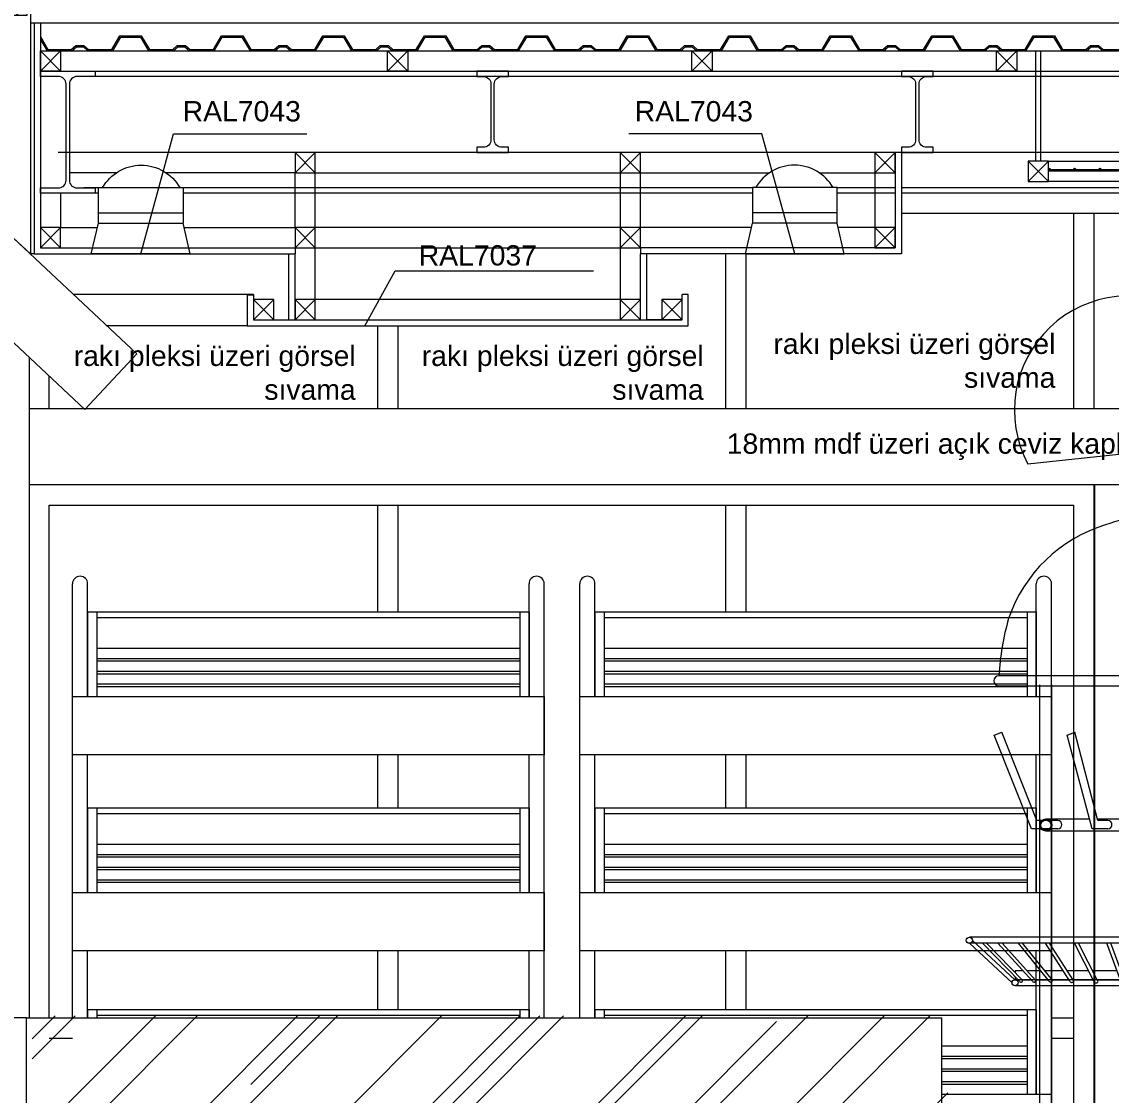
# Model space of a CAD drawing. Header units: millimetres. Extents: x 54215 to 67697, y 23496 to 56611.
# Drawn here: x 57090.7 to 57305.5, y 37578.7 to 37790.2 of the extents above; entities that cross this region are included whole.
import ezdxf

# ---------------------------------------------------------------- set-up
doc = ezdxf.new("R2010")
doc.units = ezdxf.units.MM
doc.linetypes.add('DASHED', pattern=[19.05, 12.7, -6.35])
doc.layers.add('0 rölöve', color=7, linetype='Continuous', true_color=0xf1380e)
for name, color, linetype, lineweight in [('b_görünüş', 44, 'Continuous', 25), ('no3_ahsap gorunus arka ince', 53, 'Continuous', 15), ('no3_ahsap gorunus arka kalın', 43, 'Continuous', 15), ('no3_ahsap gorunus on ince', 32, 'Continuous', 13), ('no3_cam gorunus arka', 140, 'Continuous', 13), ('no3_duvar kaplama', 8, 'Continuous', 0), ('no3_döşeme kaplama', 8, 'Continuous', 0), ('no3_döşeme kaplama trimli', 8, 'Continuous', 0), ('no3_kutu profil gorunus', 8, 'Continuous', 0), ('no3_kutuprofil kesit', 74, 'Continuous', 18), ('no3_paslanmaz gorunus on', 163, 'Continuous', 15), ('no3_tavan aydınlatma', 50, 'Continuous', 13), ('no3_tefriş arka ince', 65, 'Continuous', 13), ('no3_yazı duvar', 152, 'Continuous', 0), ('t_ahsap', 25, 'Continuous', 20), ('t_tarama', 251, 'Continuous', 20)]:
    doc.layers.add(name, color=color, linetype=linetype, lineweight=lineweight)
for name, color, linetype, lineweight, true_color in [('no3_ahsap kesit on', 7, 'Continuous', 20, 0xfca103), ('no3_alçıpan kesit', 7, 'Continuous', 20, 0xf5003d), ('no3_tefriş ön ince', 7, 'Continuous', 18, 0x8c1aff)]:
    doc.layers.add(name, color=color, linetype=linetype, lineweight=lineweight, true_color=true_color)
doc.styles.get("Standard").update_dxf_attribs({"font": 'arial.ttf'})

# ---------------------------------------------------------------- blocks, each defined once
blk = doc.blocks.new('çesan tavanbıdı')
at = {"layer": 'no3_kutu profil gorunus'}
for p, q in [((1977.78, 4837.69), (1977.78, 4859.38)), ((1978.78, 4837.69), (1978.78, 4859.38)), ((2072.08, 4837.69), (2072.08, 4859.38)), ((2073.08, 4837.69), (2073.08, 4859.38)), ((1980.28, 4837.69), (2070.58, 4837.69)), ((2070.58, 4835.99), (1980.28, 4835.99)), ((2070.58, 4835.69), (1980.28, 4835.69)), ((2070.58, 4833.69), (1980.28, 4833.69))]:
    blk.add_line(p, q, dxfattribs=at)
for centre in [(1980.43, 4836.14), (1985.43, 4836.14), (1990.43, 4836.14), (1995.43, 4836.14), (2000.43, 4836.14), (2005.43, 4836.14), (2010.43, 4836.14), (2015.43, 4836.14), (2020.43, 4836.14), (2025.43, 4836.14), (2030.43, 4836.14), (2035.43, 4836.14), (2040.43, 4836.14), (2045.43, 4836.14), (2050.43, 4836.14), (2055.43, 4836.14), (2060.43, 4836.14), (2065.43, 4836.14), (2070.43, 4836.14)]:
    blk.add_circle(centre, 0.15, dxfattribs=at)
at = {"layer": 'no3_kutuprofil kesit'}
for p, q in [((1976.28, 4833.69), (1980.28, 4837.69)), ((1980.28, 4833.69), (1976.28, 4837.69)), ((2070.58, 4833.69), (2074.58, 4837.69)), ((2074.58, 4833.69), (2070.58, 4837.69))]:
    blk.add_line(p, q, dxfattribs=at)
for points in [[(1976.28, 4833.69), (1980.28, 4833.69), (1980.28, 4837.69), (1976.28, 4837.69)], [(2070.58, 4833.69), (2074.58, 4833.69), (2074.58, 4837.69), (2070.58, 4837.69)]]:
    blk.add_lwpolyline(points, close=True, dxfattribs=at)
blk = doc.blocks.new('tttt')
at = {"layer": 'no3_tavan aydınlatma'}
for p, q in [((1863.51, 4802.4), (1846.81, 4802.4)), ((1846.81, 4802.4), (1846.81, 4797.4)), ((1863.51, 4797.4), (1863.51, 4802.4)), ((1845.41, 4789.31), (1846.81, 4795.4)), ((1863.51, 4797.4), (1846.81, 4797.4)), ((1846.81, 4797.4), (1846.81, 4795.4)), ((1863.51, 4795.4), (1846.81, 4795.4)), ((1863.51, 4795.4), (1863.51, 4797.4)), ((1864.91, 4789.31), (1863.51, 4795.4)), ((1845.41, 4789.31), (1864.91, 4789.31))]:
    blk.add_line(p, q, dxfattribs=at)
blk.add_arc((1855.08, 4798.02), 8.79, 29.8912, 150.1088, dxfattribs=at)
blk = doc.blocks.new('50ad')
at = {"layer": 't_ahsap'}
blk.add_lwpolyline([(826.37, -8720.73), (784.92, -8725.1)], dxfattribs=at)
blk.add_arc((804.76, -8714.48), 22.5, 343.8826, 208.1494, dxfattribs=at)
at = {"layer": 't_tarama'}
blk.add_lwpolyline([(803.73, -8666.96), (803.73, -8692)], dxfattribs=at)
blk = doc.blocks.new('sedirriririrust')
at = {"layer": 'no3_döşeme kaplama'}
h = blk.add_hatch(dxfattribs=at)
h.set_pattern_fill('GOST_GROUND', color=256, scale=0.1, angle=-45)
h.set_pattern_definition([(360, (52981.254, 27165.487), (1, -1), [2]), (360, (52981.4662, 27165.2749), (1, -1), [2]), (360, (52981.6783, 27165.0627), (1, -1), [2])])
edge = h.paths.add_edge_path()
edge.add_arc((56118.56, 28443.87), 2, 270, 360)
edge.add_line((56120.56, 28443.87), (56120.56, 28451.33))
edge.add_arc((56115.57, 28451.06), 5, 3.0283, 72.8571)
edge.add_arc((56083.49, 28186.31), 271.61, 82.9031, 94.7162)
edge.add_line((56061.16, 28457), (56061.64, 28450.37))
edge.add_line((56061.64, 28450.37), (56069.16, 28450.37))
edge.add_line((56069.16, 28450.37), (56115.56, 28450.37))
edge.add_line((56115.56, 28450.37), (56115.56, 28441.87))
edge.add_line((56115.56, 28441.87), (56118.56, 28441.87))
at = {"layer": 'no3_döşeme kaplama trimli'}
h = blk.add_hatch(dxfattribs=at)
h.set_pattern_fill('GOST_GROUND', color=256, scale=0.2)
h.set_pattern_definition([(45, (57360.81, 25369.8222), (2.8284271, -2e-16), [4]), (45, (57361.41, 25369.8222), (2.8284271, -2e-16), [4]), (45, (57362.01, 25369.8222), (2.8284271, -2e-16), [4])])
edge = h.paths.add_edge_path()
edge.add_arc((56059.43, 28497.68), 5, 20.1712, 90)
edge.add_line((56059.43, 28502.68), (56046.59, 28502.68))
edge.add_line((56046.59, 28502.68), (56046.59, 28497.98))
edge.add_line((56046.59, 28497.98), (56056.9, 28497.98))
edge.add_line((56056.9, 28497.98), (56061.11, 28457.68))
edge.add_line((56061.11, 28457.68), (56068.43, 28457.68))
edge.add_arc((55933.22, 28464.81), 135.4, 356.9822, 374.8039)
at = {"layer": 'b_görünüş'}
blk.add_line((56059.43, 28502.68), (56046.59, 28502.68), dxfattribs=at)
for centre, radius, start, end in [((56059.43, 28497.68), 5, 20.1712, 90), ((55938.62, 28465.8), 129.93, 357.5869, 14.9911), ((56065, 28460.7), 3.45, 283.571, 353.8442)]:
    blk.add_arc(centre, radius, start, end, dxfattribs=at)
at = {"layer": 'no3_ahsap gorunus on ince'}
for p, q in [((56120.56, 28443.87), (56120.56, 28451.33)), ((56046.59, 28441.87), (56118.56, 28441.87))]:
    blk.add_line(p, q, dxfattribs=at)
for centre, radius, start, end in [((56082.83, 28154.6), 303.18, 83.5198, 94.0994), ((56115.57, 28451.06), 5, 3.0283, 72.8571), ((56118.56, 28443.87), 2, 270, 0)]:
    blk.add_arc(centre, radius, start, end, dxfattribs=at)
at = {"layer": 'no3_ahsap kesit on'}
for p, q in [((56046.59, 28497.98), (56046.59, 28502.68)), ((56056.9, 28497.98), (56046.59, 28497.98)), ((56046.59, 28497.98), (56046.59, 28441.87)), ((56061.64, 28450.37), (56056.9, 28497.98)), ((56057.03, 28496.18), (56046.59, 28496.18)), ((56048.39, 28496.18), (56048.39, 28441.87)), ((56059.83, 28450.37), (56055.23, 28496.18)), ((56056.27, 28485.78), (56048.39, 28485.78)), ((56056.45, 28483.98), (56048.39, 28483.98)), ((56115.56, 28450.37), (56048.39, 28450.37)), ((56061.16, 28450.56), (56060.96, 28450.56)), ((56115.56, 28441.87), (56115.56, 28450.37)), ((56115.56, 28448.57), (56048.39, 28448.57)), ((56113.76, 28441.87), (56113.76, 28448.57)), ((56113.76, 28443.67), (56048.39, 28443.67))]:
    blk.add_line(p, q, dxfattribs=at)
at = {"layer": 'no3_duvar kaplama', "linetype": 'DASHED'}
blk.add_line((56120.56, 28443.87), (56120.56, 28451.33), dxfattribs=at)
for centre, radius, start, end in [((56082.83, 28154.6), 303.18, 83.5198, 94.0994), ((56115.57, 28451.06), 5, 3.0283, 72.8571), ((56118.56, 28443.87), 2, 270, 0)]:
    blk.add_arc(centre, radius, start, end, dxfattribs=at)
at = {"layer": 'no3_kutuprofil kesit'}
blk.add_line((56068.56, 28450.56), (56068.76, 28450.56), dxfattribs=at)
blk = doc.blocks.new('konstrüksiyonlu sedir')
at = {"layer": 'no3_ahsap gorunus on ince'}
for p, q in [((56109.95, 28436.85), (56109.6, 28436.5)), ((56109.6, 28436.5), (56109.6, 28435.5)), ((56109.6, 28435.5), (56109.95, 28435.15)), ((56109.6, 28419.12), (56109.95, 28419.47)), ((56109.6, 28418.12), (56109.6, 28419.12)), ((56109.95, 28417.77), (56109.6, 28418.12))]:
    blk.add_line(p, q, dxfattribs=at)
for points in [[(56109.95, 28417.77), (56109.95, 28412.77), (56108.15, 28412.77), (56108.15, 28441.85), (56109.95, 28441.85), (56109.95, 28436.85)], [(56109.95, 28435.15), (56109.95, 28419.47)]]:
    blk.add_lwpolyline(points, dxfattribs=at)
at = {"layer": 'no3_duvar kaplama'}
for p, q in [((56109.95, 28436.85), (56109.95, 28435.15)), ((56109.95, 28419.47), (56109.95, 28417.77))]:
    blk.add_line(p, q, dxfattribs=at)
at = {"layer": 'no3_kutu profil gorunus'}
for p, q in [((56009.61, 28537.46), (56036.15, 28537.46)), ((56009.61, 28537.16), (56035.85, 28537.16)), ((56011.11, 28535.66), (56034.35, 28535.66)), ((56034.85, 28516.2), (56014.89, 28536.16)), ((56034.85, 28520.44), (56019.14, 28536.16)), ((56034.35, 28535.66), (56034.35, 28504.18)), ((56035.85, 28504.18), (56035.85, 28537.16)), ((56036.15, 28502.68), (56036.15, 28537.46)), ((56036.15, 28497.68), (56036.15, 28441.85)), ((56034.35, 28496.18), (56034.35, 28443.35)), ((56035.85, 28496.18), (56035.85, 28443.35)), ((56039.85, 28439.85), (56103.15, 28439.85)), ((56071.5, 28439.85), (56071.5, 28437.85)), ((56039.85, 28437.85), (56103.15, 28437.85)), ((56105.65, 28370.47), (56110.65, 28365.78))]:
    blk.add_line(p, q, dxfattribs=at)
blk.add_lwpolyline([(56004.61, 28541.16), (56035.85, 28541.16, -0.414214), (56039.85, 28537.16), (56039.85, 28441.85), (56110.65, 28441.85), (56110.65, 28441.85), (56110.65, 28365.78)], format="xyb", dxfattribs=at)
at = {"layer": 'no3_kutu profil gorunus', "linetype": 'DASHED'}
blk.add_lwpolyline([(56004.61, 28536.16), (56034.85, 28536.16), (56034.85, 28436.85), (56039.85, 28436.85)], dxfattribs=at)
at = {"layer": 'no3_kutu profil gorunus'}
blk.add_lwpolyline([(56039.85, 28436.85), (56103.15, 28436.85), (56105.65, 28436.85), (56105.65, 28370.47)], dxfattribs=at)
at = {"layer": 'no3_kutuprofil kesit'}
for p, q in [((56004.61, 28536.16), (56004.61, 28541.16)), ((56009.61, 28536.16), (56004.61, 28541.16)), ((56004.61, 28536.16), (56009.61, 28541.16)), ((56009.61, 28535.66), (56011.11, 28537.16)), ((56011.11, 28535.66), (56009.61, 28537.16)), ((56034.35, 28502.68), (56035.85, 28504.18)), ((56035.85, 28502.68), (56034.35, 28504.18)), ((56039.85, 28497.68), (56034.85, 28502.68)), ((56034.85, 28497.68), (56039.85, 28502.68)), ((56034.35, 28497.68), (56035.85, 28496.18)), ((56035.85, 28497.68), (56034.35, 28496.18)), ((56034.35, 28443.35), (56035.85, 28441.85)), ((56035.85, 28443.35), (56034.35, 28441.85)), ((56034.85, 28436.85), (56034.85, 28441.85)), ((56039.85, 28436.85), (56034.85, 28441.85)), ((56034.85, 28436.85), (56039.85, 28441.85)), ((56108.15, 28436.85), (56103.15, 28441.85)), ((56103.15, 28436.85), (56108.15, 28441.85)), ((56108.15, 28412.78), (56105.65, 28417.78)), ((56105.65, 28412.78), (56108.15, 28417.78))]:
    blk.add_line(p, q, dxfattribs=at)
for points in [[(56004.61, 28541.16), (56009.61, 28541.16), (56009.61, 28536.16), (56004.61, 28536.16)], [(56009.61, 28535.66), (56011.11, 28535.66), (56011.11, 28537.16), (56009.61, 28537.16)], [(56034.35, 28502.68), (56035.85, 28502.68), (56035.85, 28504.18), (56034.35, 28504.18)], [(56034.85, 28502.68), (56039.85, 28502.68), (56039.85, 28497.68), (56034.85, 28497.68)], [(56034.35, 28497.68), (56035.85, 28497.68), (56035.85, 28496.18), (56034.35, 28496.18)], [(56034.35, 28443.35), (56035.85, 28443.35), (56035.85, 28441.85), (56034.35, 28441.85)], [(56034.85, 28441.85), (56039.85, 28441.85), (56039.85, 28436.85), (56034.85, 28436.85)], [(56103.15, 28441.85), (56108.15, 28441.85), (56108.15, 28436.85), (56103.15, 28436.85)], [(56105.65, 28417.78), (56108.15, 28417.78), (56108.15, 28412.78), (56105.65, 28412.78)]]:
    blk.add_lwpolyline(points, close=True, dxfattribs=at)
for centre in [(56009.76, 28537.61), (56014.76, 28537.61), (56019.76, 28537.61), (56024.76, 28537.61), (56029.76, 28537.61), (56034.76, 28537.61), (56036.3, 28533.85), (56036.3, 28528.85), (56036.3, 28523.85), (56036.3, 28518.85), (56036.3, 28513.85), (56036.3, 28508.85), (56036.3, 28503.85), (56036.3, 28492.68), (56036.3, 28487.68), (56036.3, 28482.68), (56036.3, 28477.68), (56036.3, 28472.68), (56036.3, 28467.68), (56036.3, 28462.68), (56036.3, 28457.68), (56036.3, 28452.68), (56036.3, 28447.68), (56036.3, 28442.68)]:
    blk.add_circle(centre, 0.15, dxfattribs=at)
at = {"layer": 'no3_paslanmaz gorunus on'}
for radius in [14, 13]:
    blk.add_circle((56082.21, 28418.63), radius, dxfattribs=at)
at = {"layer": 'no3_tefriş ön ince'}
for p, q in [((56012.3, 28541.16), (56008.95, 28556.02)), ((56008.95, 28556.02), (56031.51, 28556.02)), ((56028.16, 28541.16), (56031.51, 28556.02))]:
    blk.add_line(p, q, dxfattribs=at)
blk.add_blockref('sedirriririrust', (-6.74, -0.01))
blk = doc.blocks.new('awetuyk')
at = {"layer": 'no3_duvar kaplama'}
h = blk.add_hatch(dxfattribs=at)
h.set_pattern_fill('AR-RROOF', color=256, angle=45)
h.set_pattern_definition([(45, (3811.053, 8894.247), (21.552615, 57.47364), [381, -50.8, 127, -25.4]), (45, (3825.96, 8927.115), (-41.84799, 5.92697), [76.2, -8.382, 152.4, -19.05]), (45, (3804.767, 8918.494), (81.36112, 105.428207), [203.2, -35.56, 101.6, -25.4])])
h.paths.add_polyline_path([(13814.47, 17651.13), (13814.47, 17686.33), (13634, 17686.33), (13634, 17621.33), (13790.87, 17621.33), (13790.87, 17636.46), (13788.47, 17636.46), (13788.47, 17641.46), (13789.27, 17641.46), (13813.67, 17641.46), (13814.47, 17641.46)])
at = {"layer": 'no3_ahsap gorunus on ince', "lineweight": 5}
blk.add_lwpolyline([(13632.84, 17647.59), (13632.84, 17685.95), (13595.1, 17685.95)], dxfattribs=at)
at = {"layer": 'no3_cam gorunus arka'}
for p in [(13632.84, 17685.95), (13813.32, 17641.08)]:
    blk.add_line(p, (13813.32, 17685.95), dxfattribs=at)
at = {"layer": 'no3_duvar kaplama', "lineweight": 0}
for p, q in [((13896.26, 17753.34), (13824.56, 17753.34)), ((13824.56, 17751.34), (13896.26, 17751.34)), ((13832.61, 17663.77), (13832.61, 17751.53)), ((13835.01, 17663.77), (13835.01, 17751.53)), ((13823.64, 17741.65), (13825.12, 17742.24)), ((13830.96, 17723.2), (13823.64, 17741.65)), ((13832.05, 17724.8), (13825.12, 17742.24)), ((13838.03, 17741.65), (13839.52, 17742.24)), ((13842.95, 17723.2), (13838.03, 17741.65)), ((13844.03, 17724.8), (13839.52, 17742.24)), ((13836.17, 17723.2), (13830.96, 17723.2)), ((13836.17, 17724.8), (13832.05, 17724.8)), ((13833.81, 17725.13), (13842.43, 17725.13)), ((13846.04, 17723.2), (13842.95, 17723.2)), ((13843.95, 17725.13), (13859.36, 17725.13)), ((13846.04, 17724.8), (13844.03, 17724.8)), ((13859.36, 17722.73), (13833.81, 17722.73)), ((13902.1, 17701.82), (13818.72, 17701.82)), ((13902.1, 17700.62), (13818.72, 17700.62)), ((13827.14, 17692.84), (13818.75, 17700.62)), ((13827.68, 17693.42), (13819.3, 17701.21)), ((13828.61, 17693.15), (13821.31, 17700.62)), ((13829.19, 17693.38), (13822.11, 17700.62)), ((13831.16, 17693.15), (13824.36, 17700.62)), ((13831.75, 17693.38), (13825.16, 17700.62)), ((13834.46, 17693.15), (13828.38, 17700.62)), ((13835.11, 17693.35), (13829.18, 17700.62)), ((13838.55, 17693.15), (13833.7, 17700.62)), ((13839.25, 17693.32), (13834.5, 17700.62)), ((13843.28, 17693.15), (13839.45, 17700.62)), ((13844.08, 17693.17), (13840.25, 17700.62)), ((13848.57, 17693.15), (13845.81, 17700.62)), ((13849.37, 17693.17), (13846.61, 17700.62)), ((13893.12, 17693.44), (13827.74, 17693.44)), ((13828.32, 17693.44), (13827.74, 17693.44)), ((13893.12, 17693.44), (13829.14, 17693.44)), ((13893.12, 17692.24), (13827.74, 17692.24))]:
    blk.add_line(p, q, dxfattribs=at)
blk.add_lwpolyline([(13896.26, 17753.34, 0.055499), (13894.37, 17764.62, 0.240998), (13875.29, 17783.05, 0.076964), (13860.41, 17785.92, 0.076964), (13845.53, 17783.05, 0.240998), (13826.45, 17764.62, 0.055499), (13824.56, 17753.34)], format="xyb", dxfattribs=at)
for points in [[(13829.27, 17695.22), (13827.74, 17695.22), (13827.74, 17694.87)], [(13832.77, 17695.22), (13830.07, 17695.22)], [(13837.2, 17695.22), (13833.58, 17695.22)], [(13842.22, 17695.22), (13838.01, 17695.22)], [(13847.8, 17695.22), (13843.02, 17695.22)], [(13827.74, 17694.03), (13827.74, 17693.44), (13828.32, 17693.44)], [(13829.14, 17693.44), (13830.89, 17693.44)], [(13831.69, 17693.44), (13834.23, 17693.44)], [(13835.01, 17693.44), (13838.36, 17693.44)], [(13839.17, 17693.44), (13843.13, 17693.44)], [(13843.94, 17693.44), (13848.46, 17693.44)]]:
    blk.add_lwpolyline(points, dxfattribs=at)
for centre, radius in [((13833.81, 17723.93), 1.2), ((13833.81, 17723.93), 1), ((13818.72, 17701.22), 0.6), ((13827.74, 17692.84), 0.6)]:
    blk.add_circle(centre, radius, dxfattribs=at)
for centre, radius, start, end in [((13824.56, 17752.34), 1, 90, 270), ((13836.17, 17724), 0.8, 270, 90), ((13846.04, 17724), 0.8, 270, 90), ((13828.9, 17693.25), 0.316, 199.456, 23.6076), ((13831.46, 17693.25), 0.316, 199.456, 23.6076), ((13834.78, 17693.28), 0.342, 203.2898, 11.4211), ((13838.9, 17693.26), 0.362, 197.5615, 9.9056), ((13843.68, 17693.22), 0.404, 189.73, 353.0539)]:
    blk.add_arc(centre, radius, start, end, dxfattribs=at)

msp = doc.modelspace()

# ---------------------------------------------------------------- linework, layer by layer
at = {"layer": '0 rölöve'}
for p, q in [((57135.188, 37736.501), (57136.388, 37736.501)), ((57302.115, 37698.97), (57302.115, 37571.791))]:
    msp.add_line(p, q, dxfattribs=at)
at = {"layer": 'no3_ahsap gorunus arka ince'}
for p, q in [((57442.915, 37756.47), (57264.109, 37756.47)), ((57442.915, 37752.47), (57264.109, 37752.47)), ((57298.115, 37713.97), (57298.115, 37752.47)), ((57302.115, 37713.97), (57302.115, 37752.47)), ((57229.515, 37713.97), (57229.515, 37744.47)), ((57233.515, 37713.97), (57233.515, 37744.47)), ((57160.915, 37713.97), (57160.915, 37730.301)), ((57164.915, 37713.97), (57164.915, 37730.301)), ((57092.188, 37724.12), (57092.188, 37713.97)), ((57096.115, 37713.97), (57096.115, 37720.437)), ((57442.915, 37713.97), (57092.188, 37713.97)), ((57098.889, 37698.97), (57092.188, 37698.97)), ((57442.915, 37698.97), (57106.906, 37698.97)), ((57105.515, 37666.773, 2), (57188.915, 37666.773, 2)), ((57205.515, 37666.773, 2), (57288.915, 37666.773, 2)), ((57105.515, 37664.773, 2), (57188.915, 37664.773, 2)), ((57205.515, 37664.773, 2), (57288.915, 37664.773, 2)), ((57105.515, 37664.273, 2), (57188.915, 37664.273, 2)), ((57205.515, 37664.273, 2), (57288.915, 37664.273, 2)), ((57105.515, 37662.273, 2), (57188.915, 37662.273, 2)), ((57105.515, 37661.773, 2), (57188.915, 37661.773, 2)), ((57205.515, 37662.273, 2), (57288.915, 37662.273, 2)), ((57205.515, 37661.773, 2), (57288.915, 37661.773, 2)), ((57105.515, 37659.773, 2), (57188.915, 37659.773, 2)), ((57105.515, 37659.273, 2), (57188.915, 37659.273, 2)), ((57205.515, 37659.773, 2), (57288.915, 37659.773, 2)), ((57205.515, 37659.273, 2), (57288.915, 37659.273, 2)), ((57105.515, 37628.173, 2), (57188.915, 37628.173, 2)), ((57205.515, 37628.173, 2), (57288.915, 37628.173, 2)), ((57105.515, 37626.173, 2), (57188.915, 37626.173, 2)), ((57205.515, 37626.173, 2), (57288.915, 37626.173, 2)), ((57105.515, 37625.673, 2), (57188.915, 37625.673, 2)), ((57105.515, 37623.673, 2), (57188.915, 37623.673, 2)), ((57205.515, 37625.673, 2), (57288.915, 37625.673, 2)), ((57205.515, 37623.673, 2), (57288.915, 37623.673, 2)), ((57105.515, 37623.173, 2), (57188.915, 37623.173, 2)), ((57205.515, 37623.173, 2), (57288.915, 37623.173, 2)), ((57105.515, 37621.173, 2), (57188.915, 37621.173, 2)), ((57105.515, 37620.673, 2), (57188.915, 37620.673, 2)), ((57205.515, 37621.173, 2), (57288.915, 37621.173, 2)), ((57205.515, 37620.673, 2), (57288.915, 37620.673, 2)), ((57272.109, 37588.419, 2), (57288.915, 37588.419, 2)), ((57272.109, 37586.419, 2), (57288.915, 37586.419, 2)), ((57272.109, 37585.919, 2), (57288.915, 37585.919, 2)), ((57272.109, 37583.919, 2), (57288.915, 37583.919, 2)), ((57272.109, 37583.419, 2), (57288.915, 37583.419, 2)), ((57272.109, 37581.419, 2), (57288.915, 37581.419, 2)), ((57272.109, 37580.919, 2), (57288.915, 37580.919, 2))]:
    msp.add_line(p, q, dxfattribs=at)
at = {"layer": 'no3_ahsap gorunus arka kalın'}
for p, q in [((57103.715, 37673.97), (57190.715, 37673.97)), ((57103.715, 37673.97), (57103.715, 37657.257)), ((57105.515, 37673.97), (57105.515, 37657.257)), ((57188.915, 37673.97), (57188.915, 37657.257)), ((57190.715, 37673.97), (57190.715, 37657.257)), ((57203.715, 37673.97), (57290.715, 37673.97)), ((57203.715, 37673.97), (57203.715, 37657.257)), ((57205.515, 37673.97), (57205.515, 37657.257)), ((57288.915, 37673.97), (57288.915, 37657.257)), ((57290.715, 37673.97), (57290.715, 37657.257)), ((57105.515, 37672.815), (57188.915, 37672.815)), ((57205.515, 37672.815), (57288.915, 37672.815)), ((57103.715, 37635.37), (57190.715, 37635.37)), ((57103.715, 37635.37), (57103.715, 37618.657)), ((57105.515, 37635.37), (57105.515, 37618.657)), ((57188.915, 37635.37), (57188.915, 37618.657)), ((57190.715, 37635.37), (57190.715, 37618.657)), ((57203.715, 37635.37), (57290.715, 37635.37)), ((57203.715, 37635.37), (57203.715, 37618.657)), ((57205.515, 37635.37), (57205.515, 37618.657)), ((57288.915, 37635.37), (57288.915, 37618.657)), ((57290.715, 37635.37), (57290.715, 37618.657)), ((57105.515, 37634.215), (57188.915, 37634.215)), ((57205.515, 37634.215), (57288.915, 37634.215)), ((57103.715, 37595.615), (57190.715, 37595.615)), ((57103.715, 37595.615), (57103.715, 37593.97)), ((57105.515, 37595.615), (57105.515, 37593.97)), ((57105.515, 37594.46), (57188.915, 37594.46)), ((57188.915, 37595.615), (57188.915, 37593.97)), ((57190.715, 37595.615), (57190.715, 37593.97)), ((57203.715, 37595.615), (57290.715, 37595.615)), ((57203.715, 37595.615), (57203.715, 37593.97)), ((57205.515, 37595.615), (57205.515, 37593.97)), ((57205.515, 37594.46), (57288.915, 37594.46)), ((57288.915, 37595.615), (57288.915, 37578.902)), ((57290.715, 37595.615), (57290.715, 37578.902))]:
    msp.add_line(p, q, dxfattribs=at)
at = {"layer": 'no3_ahsap gorunus on ince'}
for p, q in [((56870.215, 37952.827), (57113.415, 37724.778)), ((56870.215, 37932.264), (57103.155, 37713.836)), ((57103.155, 37713.836), (57113.415, 37724.778))]:
    msp.add_line(p, q, dxfattribs=at)
for points in [[(57100.715, 37657.257), (57193.715, 37657.257), (57193.715, 37645.757), (57100.715, 37645.757)], [(57200.715, 37657.257), (57293.715, 37657.257), (57293.715, 37645.757), (57200.715, 37645.757)], [(57100.715, 37618.657), (57193.715, 37618.657), (57193.715, 37607.157), (57100.715, 37607.157)], [(57200.715, 37618.657), (57293.715, 37618.657), (57293.715, 37607.157), (57200.715, 37607.157)]]:
    msp.add_lwpolyline(points, close=True, dxfattribs=at)
msp.add_lwpolyline([(57272.109, 37578.902), (57293.715, 37578.902), (57293.715, 37571.791)], dxfattribs=at)
at = {"layer": 'no3_alçıpan kesit'}
for p, q in [((57143.388, 37731.501), (57143.388, 37744.47)), ((57144.588, 37745.67), (57144.588, 37744.47)), ((57144.588, 37731.501), (57144.588, 37744.47)), ((57212.709, 37745.67), (57212.709, 37744.47)), ((57212.709, 37731.501), (57212.709, 37744.47)), ((57213.909, 37731.501), (57213.909, 37744.47)), ((57222.109, 37736.501), (57220.909, 37736.501)), ((57220.909, 37731.501), (57213.909, 37731.501))]:
    msp.add_line(p, q, dxfattribs=at)
for points in [[(57093.188, 37789.97), (57093.188, 37744.47), (57144.588, 37744.47)], [(57094.388, 37789.97), (57094.388, 37745.67), (57144.588, 37745.67)], [(57264.109, 37764.47), (57264.109, 37744.47), (57212.709, 37744.47)], [(57262.909, 37764.47), (57262.909, 37745.67), (57212.709, 37745.67)], [(57135.188, 37736.501), (57135.188, 37730.301), (57222.109, 37730.301), (57222.109, 37736.501)], [(57136.388, 37736.501), (57136.388, 37731.501), (57220.909, 37731.501), (57220.909, 37736.501)]]:
    msp.add_lwpolyline(points, dxfattribs=at)
at = {"layer": 'no3_duvar kaplama'}
for p, q in [((57093.188, 37744.47), (57092.416, 37744.47)), ((57135.188, 37736.501), (57100.913, 37736.501)), ((57135.188, 37730.301), (57107.525, 37730.301))]:
    msp.add_line(p, q, dxfattribs=at)
at = {"layer": 'no3_döşeme kaplama'}
msp.add_line((57507.915, 37789.97), (57092.416, 37789.97), dxfattribs=at)
at = {"layer": 'no3_kutu profil gorunus'}
for p, q in [((57094.388, 37784.47), (57507.915, 37784.47)), ((57094.388, 37780.47), (57507.915, 37780.47)), ((57507.915, 37779.45), (57102.988, 37779.45)), ((57507.915, 37764.47), (57097.918, 37764.47)), ((57105.835, 37757.49), (57102.988, 37757.49)), ((57234.757, 37757.49), (57122.54, 37757.49)), ((57262.909, 37757.49), (57251.461, 37757.49)), ((57507.915, 37757.49), (57264.109, 37757.49)), ((57105.835, 37756.47), (57102.988, 37756.47)), ((57234.757, 37756.47), (57122.54, 37756.47)), ((57262.909, 37756.47), (57251.461, 37756.47)), ((57507.915, 37756.47), (57264.109, 37756.47))]:
    msp.add_line(p, q, dxfattribs=at)
for points in [[(57109.355, 37760.47), (57100.118, 37760.47)], [(57122.744, 37749.67), (57144.588, 37749.67), (57144.588, 37760.47), (57119.18, 37760.47)], [(57234.553, 37749.67), (57212.709, 37749.67), (57212.709, 37760.47), (57238.117, 37760.47)], [(57247.942, 37760.47), (57258.909, 37760.47), (57258.909, 37749.67), (57251.666, 37749.67)], [(57098.388, 37756.47), (57098.388, 37749.67), (57105.631, 37749.67)]]:
    msp.add_lwpolyline(points, dxfattribs=at)
for points in [[(57148.588, 37760.47), (57208.709, 37760.47), (57208.709, 37749.67), (57148.588, 37749.67)], [(57148.588, 37745.67), (57208.709, 37745.67), (57208.709, 37735.501), (57148.588, 37735.501)]]:
    msp.add_lwpolyline(points, close=True, dxfattribs=at)
at = {"layer": 'no3_kutuprofil kesit'}
for p, q in [((57094.388, 37784.47), (57098.388, 37780.47)), ((57098.388, 37784.47), (57094.388, 37780.47)), ((57162.841, 37784.47), (57166.841, 37780.47)), ((57166.841, 37784.47), (57162.841, 37780.47)), ((57222.841, 37784.47), (57226.841, 37780.47)), ((57226.841, 37784.47), (57222.841, 37780.47)), ((57282.841, 37784.47), (57286.841, 37780.47)), ((57286.841, 37784.47), (57282.841, 37780.47)), ((57144.588, 37760.47), (57148.588, 37764.47)), ((57148.588, 37760.47), (57144.588, 37764.47)), ((57208.709, 37760.47), (57212.709, 37764.47)), ((57212.709, 37760.47), (57208.709, 37764.47)), ((57258.909, 37760.47), (57262.909, 37764.47)), ((57262.909, 37760.47), (57258.909, 37764.47)), ((57094.388, 37745.67), (57098.388, 37749.67)), ((57098.388, 37745.67), (57094.388, 37749.67)), ((57144.588, 37745.67), (57148.588, 37749.67)), ((57148.588, 37745.67), (57144.588, 37749.67)), ((57208.709, 37745.67), (57212.709, 37749.67)), ((57212.709, 37745.67), (57208.709, 37749.67)), ((57258.909, 37745.67), (57262.909, 37749.67)), ((57262.909, 37745.67), (57258.909, 37749.67)), ((57136.388, 37731.501), (57140.388, 37735.501)), ((57140.388, 37731.501), (57136.388, 37735.501)), ((57144.588, 37731.501), (57148.588, 37735.501)), ((57148.588, 37731.501), (57144.588, 37735.501)), ((57208.709, 37731.501), (57212.709, 37735.501)), ((57212.709, 37731.501), (57208.709, 37735.501)), ((57216.909, 37731.501), (57220.909, 37735.501)), ((57220.909, 37731.501), (57216.909, 37735.501)), ((57092.188, 37713.97), (57092.188, 37593.97)), ((57100.715, 37593.97), (57100.715, 37679.47)), ((57103.715, 37657.257), (57103.715, 37679.47)), ((57190.715, 37657.257), (57190.715, 37679.47)), ((57193.715, 37593.97), (57193.715, 37679.47)), ((57200.715, 37593.97), (57200.715, 37679.47)), ((57203.715, 37657.257), (57203.715, 37679.47)), ((57290.715, 37657.257), (57290.715, 37679.47)), ((57293.715, 37571.791), (57293.715, 37679.47)), ((57103.715, 37618.657), (57103.715, 37645.757)), ((57190.715, 37618.657), (57190.715, 37645.757)), ((57203.715, 37618.657), (57203.715, 37645.757)), ((57290.715, 37618.657), (57290.715, 37645.757)), ((57103.715, 37593.97), (57103.715, 37607.157)), ((57190.715, 37593.97), (57190.715, 37607.157)), ((57203.715, 37593.97), (57203.715, 37607.157)), ((57290.715, 37578.902), (57290.715, 37607.157))]:
    msp.add_line(p, q, dxfattribs=at)
for points in [[(57094.388, 37787.301), (57095.888, 37784.77), (57100.488, 37784.77), (57101.388, 37785.57), (57102.988, 37785.57), (57103.888, 37784.77), (57108.488, 37784.77), (57110.088, 37787.47), (57112.188, 37787.47)], [(57094.388, 37786.712), (57095.717, 37784.47), (57100.602, 37784.47), (57101.502, 37785.27), (57102.874, 37785.27), (57103.774, 37784.47), (57108.659, 37784.47), (57110.259, 37787.17), (57112.188, 37787.17)], [(57112.188, 37787.47), (57114.288, 37787.47), (57115.888, 37784.77), (57120.488, 37784.77), (57121.388, 37785.57), (57122.988, 37785.57), (57123.888, 37784.77), (57128.488, 37784.77), (57130.088, 37787.47), (57132.188, 37787.47)], [(57112.188, 37787.17), (57114.117, 37787.17), (57115.717, 37784.47), (57120.602, 37784.47), (57121.502, 37785.27), (57122.874, 37785.27), (57123.774, 37784.47), (57128.659, 37784.47), (57130.259, 37787.17), (57132.188, 37787.17)], [(57132.188, 37787.47), (57134.288, 37787.47), (57135.888, 37784.77), (57140.488, 37784.77), (57141.388, 37785.57), (57142.988, 37785.57), (57143.888, 37784.77), (57148.488, 37784.77), (57150.088, 37787.47), (57152.188, 37787.47)], [(57132.188, 37787.17), (57134.117, 37787.17), (57135.717, 37784.47), (57140.602, 37784.47), (57141.502, 37785.27), (57142.874, 37785.27), (57143.774, 37784.47), (57148.659, 37784.47), (57150.259, 37787.17), (57152.188, 37787.17)], [(57152.188, 37787.47), (57154.288, 37787.47), (57155.888, 37784.77), (57160.488, 37784.77), (57161.388, 37785.57), (57162.988, 37785.57), (57163.888, 37784.77), (57168.488, 37784.77), (57170.088, 37787.47), (57172.188, 37787.47)], [(57152.188, 37787.17), (57154.117, 37787.17), (57155.717, 37784.47), (57160.602, 37784.47), (57161.502, 37785.27), (57162.874, 37785.27), (57163.774, 37784.47), (57168.659, 37784.47), (57170.259, 37787.17), (57172.188, 37787.17)], [(57172.188, 37787.47), (57174.288, 37787.47), (57175.888, 37784.77), (57180.488, 37784.77), (57181.388, 37785.57), (57182.988, 37785.57), (57183.888, 37784.77), (57188.488, 37784.77), (57190.088, 37787.47), (57192.188, 37787.47)], [(57172.188, 37787.17), (57174.117, 37787.17), (57175.717, 37784.47), (57180.602, 37784.47), (57181.502, 37785.27), (57182.874, 37785.27), (57183.774, 37784.47), (57188.659, 37784.47), (57190.259, 37787.17), (57192.188, 37787.17)], [(57192.188, 37787.47), (57194.288, 37787.47), (57195.888, 37784.77), (57200.488, 37784.77), (57201.388, 37785.57), (57202.988, 37785.57), (57203.888, 37784.77), (57208.488, 37784.77), (57210.088, 37787.47), (57212.188, 37787.47)], [(57192.188, 37787.17), (57194.117, 37787.17), (57195.717, 37784.47), (57200.602, 37784.47), (57201.502, 37785.27), (57202.874, 37785.27), (57203.774, 37784.47), (57208.659, 37784.47), (57210.259, 37787.17), (57212.188, 37787.17)], [(57212.188, 37787.47), (57214.288, 37787.47), (57215.888, 37784.77), (57220.488, 37784.77), (57221.388, 37785.57), (57222.988, 37785.57), (57223.888, 37784.77), (57228.488, 37784.77), (57230.088, 37787.47), (57232.188, 37787.47)], [(57212.188, 37787.17), (57214.117, 37787.17), (57215.717, 37784.47), (57220.602, 37784.47), (57221.502, 37785.27), (57222.874, 37785.27), (57223.774, 37784.47), (57228.659, 37784.47), (57230.259, 37787.17), (57232.188, 37787.17)], [(57232.188, 37787.47), (57234.288, 37787.47), (57235.888, 37784.77), (57240.488, 37784.77), (57241.388, 37785.57), (57242.988, 37785.57), (57243.888, 37784.77), (57248.488, 37784.77), (57250.088, 37787.47), (57252.188, 37787.47)], [(57232.188, 37787.17), (57234.117, 37787.17), (57235.717, 37784.47), (57240.602, 37784.47), (57241.502, 37785.27), (57242.874, 37785.27), (57243.774, 37784.47), (57248.659, 37784.47), (57250.259, 37787.17), (57252.188, 37787.17)], [(57252.188, 37787.47), (57254.288, 37787.47), (57255.888, 37784.77), (57260.488, 37784.77), (57261.388, 37785.57), (57262.988, 37785.57), (57263.888, 37784.77), (57268.488, 37784.77), (57270.088, 37787.47), (57272.188, 37787.47)], [(57252.188, 37787.17), (57254.117, 37787.17), (57255.717, 37784.47), (57260.602, 37784.47), (57261.502, 37785.27), (57262.874, 37785.27), (57263.774, 37784.47), (57268.659, 37784.47), (57270.259, 37787.17), (57272.188, 37787.17)], [(57272.188, 37787.47), (57274.288, 37787.47), (57275.888, 37784.77), (57280.488, 37784.77), (57281.388, 37785.57), (57282.988, 37785.57), (57283.888, 37784.77), (57288.488, 37784.77), (57290.088, 37787.47), (57292.188, 37787.47)], [(57272.188, 37787.17), (57274.117, 37787.17), (57275.717, 37784.47), (57280.602, 37784.47), (57281.502, 37785.27), (57282.874, 37785.27), (57283.774, 37784.47), (57288.659, 37784.47), (57290.259, 37787.17), (57292.188, 37787.17)], [(57292.188, 37787.47), (57294.288, 37787.47), (57295.888, 37784.77), (57300.488, 37784.77), (57301.388, 37785.57), (57302.988, 37785.57), (57303.888, 37784.77), (57308.488, 37784.77), (57310.088, 37787.47), (57312.188, 37787.47)], [(57292.188, 37787.17), (57294.117, 37787.17), (57295.717, 37784.47), (57300.602, 37784.47), (57301.502, 37785.27), (57302.874, 37785.27), (57303.774, 37784.47), (57308.659, 37784.47), (57310.259, 37787.17), (57312.188, 37787.17)]]:
    msp.add_lwpolyline(points, dxfattribs=at)
for points in [[(57098.388, 37784.47), (57098.388, 37780.47), (57094.388, 37780.47), (57094.388, 37784.47)], [(57166.841, 37784.47), (57166.841, 37780.47), (57162.841, 37780.47), (57162.841, 37784.47)], [(57226.841, 37784.47), (57226.841, 37780.47), (57222.841, 37780.47), (57222.841, 37784.47)], [(57286.841, 37784.47), (57286.841, 37780.47), (57282.841, 37780.47), (57282.841, 37784.47)], [(57144.588, 37760.47), (57148.588, 37760.47), (57148.588, 37764.47), (57144.588, 37764.47)], [(57208.709, 37760.47), (57212.709, 37760.47), (57212.709, 37764.47), (57208.709, 37764.47)], [(57258.909, 37760.47), (57262.909, 37760.47), (57262.909, 37764.47), (57258.909, 37764.47)], [(57094.388, 37745.67), (57098.388, 37745.67), (57098.388, 37749.67), (57094.388, 37749.67)], [(57144.588, 37745.67), (57148.588, 37745.67), (57148.588, 37749.67), (57144.588, 37749.67)], [(57208.709, 37745.67), (57212.709, 37745.67), (57212.709, 37749.67), (57208.709, 37749.67)], [(57258.909, 37745.67), (57262.909, 37745.67), (57262.909, 37749.67), (57258.909, 37749.67)], [(57136.388, 37731.501), (57140.388, 37731.501), (57140.388, 37735.501), (57136.388, 37735.501)], [(57144.588, 37731.501), (57148.588, 37731.501), (57148.588, 37735.501), (57144.588, 37735.501)], [(57208.709, 37731.501), (57212.709, 37731.501), (57212.709, 37735.501), (57208.709, 37735.501)], [(57216.909, 37731.501), (57220.909, 37731.501), (57220.909, 37735.501), (57216.909, 37735.501)]]:
    msp.add_lwpolyline(points, close=True, dxfattribs=at)
for points in [[(57099.458, 37758.99), (57099.458, 37777.95, 0.4142136), (57097.958, 37779.45), (57094.388, 37779.45), (57094.388, 37780.47), (57105.188, 37780.47), (57105.188, 37779.45), (57101.618, 37779.45, 0.4142136), (57100.118, 37777.95), (57100.118, 37758.99, 0.4142136), (57101.618, 37757.49), (57105.188, 37757.49), (57105.188, 37756.47), (57094.388, 37756.47), (57094.388, 37757.49), (57097.958, 37757.49, 0.4142136)], [(57183.878, 37766.99), (57183.878, 37777.95, -0.4142136), (57185.378, 37779.45), (57186.698, 37779.45), (57186.698, 37780.47), (57180.398, 37780.47), (57180.398, 37779.45), (57181.718, 37779.45, -0.4142136), (57183.218, 37777.95), (57183.218, 37766.99, -0.4142136), (57181.718, 37765.49), (57180.398, 37765.49), (57180.398, 37764.47), (57186.698, 37764.47), (57186.698, 37765.49), (57185.378, 37765.49, -0.4142136)], [(57267.589, 37766.99), (57267.589, 37777.95, -0.4142136), (57269.089, 37779.45), (57270.409, 37779.45), (57270.409, 37780.47), (57264.109, 37780.47), (57264.109, 37779.45), (57265.429, 37779.45, -0.4142136), (57266.929, 37777.95), (57266.929, 37766.99, -0.4142136), (57265.429, 37765.49), (57264.109, 37765.49), (57264.109, 37764.47), (57270.409, 37764.47), (57270.409, 37765.49), (57269.089, 37765.49, -0.4142136)]]:
    msp.add_lwpolyline(points, format="xyb", close=True, dxfattribs=at)
for centre in [(57102.215, 37679.47), (57192.215, 37679.47), (57202.215, 37679.47), (57292.215, 37679.47)]:
    msp.add_arc(centre, 1.5, 0, 180, dxfattribs=at)
at = {"layer": 'no3_tefriş arka ince'}
for p, q in [((57092.188, 37698.97), (57092.188, 37593.97)), ((57302.115, 37698.97), (57092.188, 37698.97)), ((57302.115, 37698.97), (57302.115, 37571.791)), ((57302.115, 37571.791), (57302.115, 37698.97)), ((57096.115, 37593.97), (57096.115, 37694.97)), ((57096.115, 37694.97), (57298.115, 37694.97)), ((57160.915, 37673.97), (57160.915, 37694.97)), ((57164.915, 37673.97), (57164.915, 37694.97)), ((57229.515, 37673.97), (57229.515, 37694.97)), ((57233.515, 37673.97), (57233.515, 37694.97)), ((57298.115, 37571.791), (57298.115, 37694.97)), ((57160.915, 37635.37), (57160.915, 37645.757)), ((57164.915, 37635.37), (57164.915, 37645.757)), ((57229.515, 37635.37), (57229.515, 37645.757)), ((57233.515, 37635.37), (57233.515, 37645.757)), ((57160.915, 37595.615), (57160.915, 37607.157)), ((57164.915, 37595.615), (57164.915, 37607.157)), ((57229.515, 37595.615), (57229.515, 37607.157)), ((57233.515, 37595.615), (57233.515, 37607.157)), ((57096.115, 37593.97), (57100.715, 37593.97)), ((57293.715, 37593.97), (57298.115, 37593.97)), ((57096.115, 37589.97), (57100.715, 37589.97)), ((57293.715, 37589.97), (57298.115, 37589.97))]:
    msp.add_line(p, q, dxfattribs=at)
at = {"layer": 'no3_yazı duvar'}
for points in [[(57114.188, 37744.47), (57120.663, 37768.134), (57146.903, 37768.134)], [(57243.109, 37744.47), (57236.634, 37768.134), (57210.394, 37768.134)], [(57158.378, 37730.301), (57164.358, 37741.15), (57203.43, 37741.15)]]:
    msp.add_lwpolyline(points, dxfattribs=at)

# ---------------------------------------------------------------- block references
for name, p in [('konstrüksiyonlu sedir', (981.765, 9378.691)), ('awetuyk', (43458.792, 19908.02))]:
    msp.add_blockref(name, p)
at = {"layer": '0 rölöve'}
for name, p in [('çesan tavanbıdı', (55312.833, 32925.089)), ('tttt', (55387.949, 32955.16))]:
    msp.add_blockref(name, p, dxfattribs=at)
at = {"layer": '0 rölöve', "xscale": -1}
msp.add_blockref('tttt', (58969.348, 32955.16), dxfattribs=at)
at = {"layer": 't_tarama'}
msp.add_blockref('50ad', (56504.123, 46428.182), dxfattribs=at)

# ---------------------------------------------------------------- texts
at = {"layer": 'no3_yazı duvar', "char_height": 4}
for s, insert, width, attachment_point in [('RAL7043', (57145.739, 37774.597), 63.84297, 3), ('RAL7043', (57211.557, 37774.597), 63.84297, 1), ('RAL7037', (57192.274, 37746.201), 63.84297, 3), ('rakı pleksi üzeri görsel sıvama', (57294.476, 37728.775), 63.84297, 3), ('rakı pleksi üzeri görsel sıvama', (57156.55, 37726.406), 63.84297, 3), ('rakı pleksi üzeri görsel sıvama', (57225.15, 37726.406), 63.84297, 3), ('18mm mdf üzeri açık ceviz kaplama raf', (57229.69, 37709.11), 388.59869, 1)]:
    msp.add_mtext(s, dxfattribs=dict(at, insert=insert, width=width, attachment_point=attachment_point))

doc.saveas('drawing.dxf')
